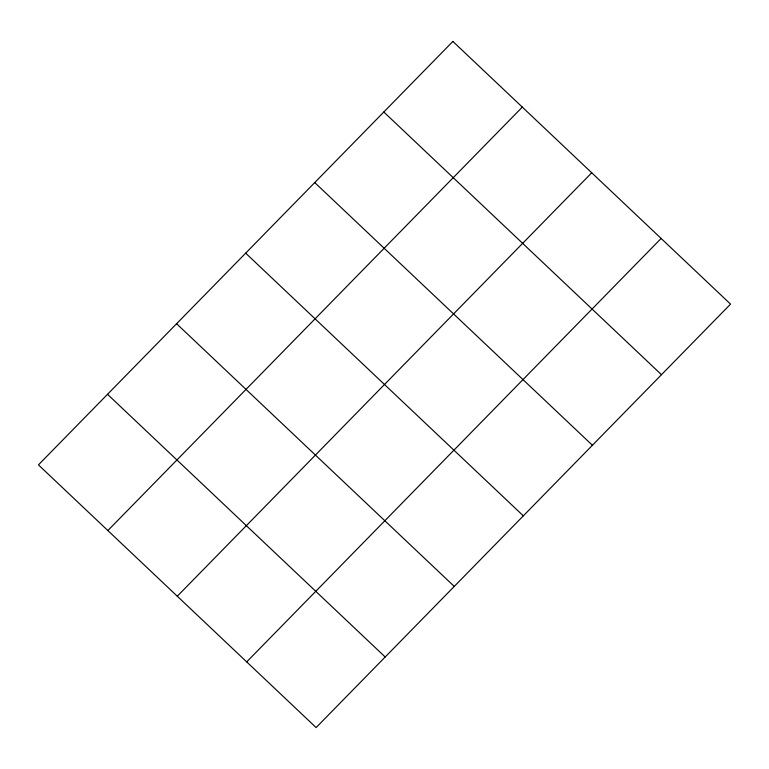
<?xml version="1.0" encoding="UTF-8"?>
<svg xmlns="http://www.w3.org/2000/svg" width="769" height="769" viewBox="0 0 769 769"><rect width="100%" height="100%" fill="white"/><g stroke="black" fill="none" stroke-linecap="round" stroke-linejoin="round"><path stroke-width="1.15" d="M107.862 530.552L522.305 107.102M177.283 596.225L591.717 172.775M246.695 661.898L661.138 238.448M383.808 112.005L661.475 374.695M314.742 182.58L592.409 445.27M245.667 253.155L523.333 515.845M176.591 323.73L454.258 586.42M107.525 394.305L385.192 656.995M452.883 41.43L38.45 464.88L316.117 727.57L730.55 304.12L452.883 41.43"/></g></svg>
